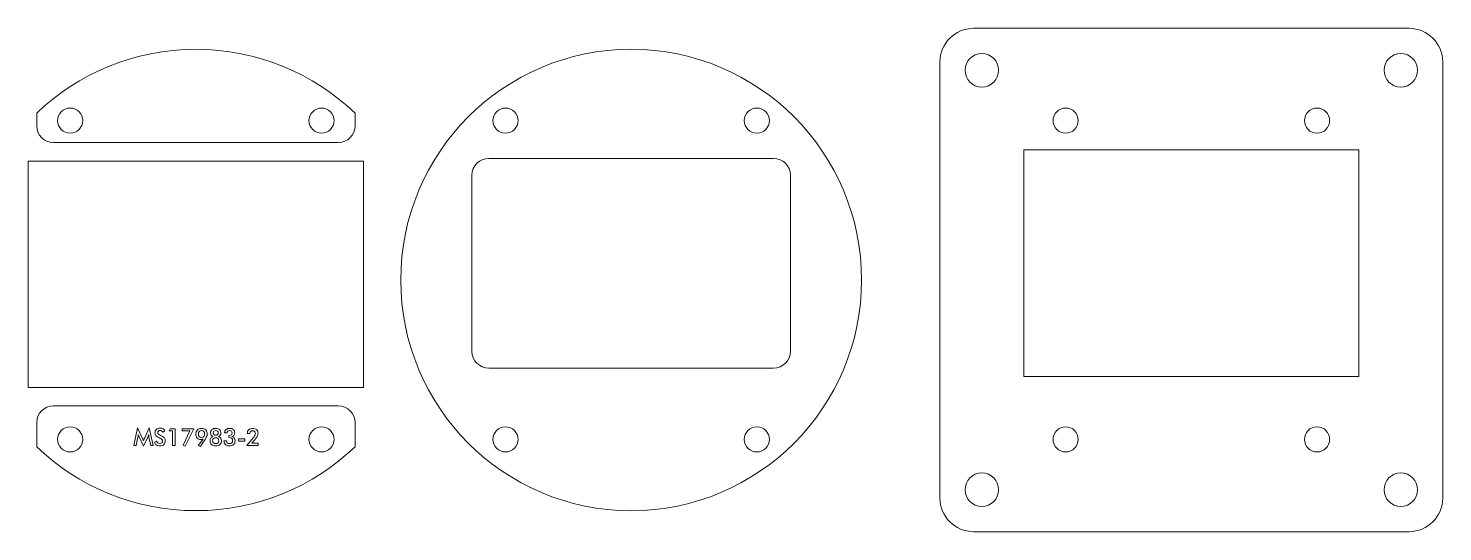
# Model space of a CAD drawing. Header units: millimetres. Extents: x -83 to 86, y -18 to 42.
import ezdxf

# ---------------------------------------------------------------- set-up
doc = ezdxf.new("R2010")
doc.units = ezdxf.units.MM
doc.header["$MEASUREMENT"] = 0
doc.layers.add('Layer 1', color=7, linetype='Continuous')

msp = doc.modelspace()

# ---------------------------------------------------------------- linework, layer by layer
at = {"layer": 'Layer 1', "lineweight": 9}
for points in [[(35.898, 0.9258), (75.898, 0.9258), (75.898, 27.9258), (35.898, 27.9258), (35.898, 0.9258)], [(-82.9, -0.3994), (-42.9, -0.3994), (-42.9, 26.6006), (-82.9, 26.6006), (-82.9, -0.3994)]]:
    msp.add_lwpolyline(points, close=True, dxfattribs=at)
for centre, major_axis in [((-10.9534, 12.4258), (0, 27.5)), ((30.8981, 37.4258), (0, 2)), ((80.8981, 37.4258), (0, 2)), ((-77.9, 31.4258), (0, 1.5)), ((-47.9, 31.4258), (0, 1.5)), ((-25.9534, 31.4258), (0, 1.5)), ((4.0466, 31.4258), (0, 1.5)), ((40.8981, 31.4258), (0, 1.5)), ((70.8981, 31.4258), (0, 1.5)), ((-77.9, -6.5741), (0, 1.5)), ((-47.9, -6.5741), (0, 1.5)), ((-25.9534, -6.5741), (0, 1.5)), ((4.0466, -6.5741), (0, 1.5)), ((40.8981, -6.5741), (0, 1.5)), ((70.8981, -6.5741), (0, 1.5)), ((30.8981, -12.5742), (0, 2)), ((80.8981, -12.5742), (0, 2))]:
    msp.add_ellipse(centre, major_axis=major_axis, ratio=1, dxfattribs=at)
for points, knots in [([(29.8982, 42.4258), (29.8982, 42.4258), (81.898, 42.4258), (81.898, 42.4258), (81.898, 42.4258), (84.0981, 42.4258), (85.8981, 40.6258), (85.8981, 38.4258), (85.8981, 38.4258), (85.8981, 38.4258), (85.8981, -13.5742), (85.8981, -13.5742), (85.8981, -13.5742), (85.8981, -15.7742), (84.0981, -17.5742), (81.898, -17.5742), (81.898, -17.5742), (81.898, -17.5742), (29.8982, -17.5742), (29.8982, -17.5742), (29.8982, -17.5742), (27.6981, -17.5742), (25.8981, -15.7742), (25.8981, -13.5742), (25.8981, -13.5742), (25.8981, -13.5742), (25.8981, 38.4258), (25.8981, 38.4258), (25.8981, 38.4258), (25.8981, 40.6258), (27.6981, 42.4258), (29.8982, 42.4258)], [0, 0, 0, 0, 0.11111111, 0.11111111, 0.11111111, 0.11111111, 0.22222222, 0.22222222, 0.22222222, 0.22222222, 0.33333333, 0.33333333, 0.33333333, 0.33333333, 0.44444444, 0.44444444, 0.44444444, 0.44444444, 0.55555556, 0.55555556, 0.55555556, 0.55555556, 0.66666667, 0.66666667, 0.66666667, 0.66666667, 0.77777778, 0.77777778, 0.77777778, 0.77777778, 1, 1, 1, 1]), ([(-79.9, 28.8054), (-79.9, 28.8054), (-45.9001, 28.8054), (-45.9001, 28.8054), (-45.9001, 28.8054), (-44.8001, 28.8054), (-43.9001, 29.7054), (-43.9001, 30.8054), (-43.9001, 30.8054), (-43.9001, 30.8054), (-43.9001, 32.3063), (-43.9001, 32.3063), (-43.9001, 32.3063), (-48.8375, 37.0264), (-55.53, 39.9258), (-62.9, 39.9258), (-62.9, 39.9258), (-70.2701, 39.9258), (-76.9626, 37.0263), (-81.9001, 32.3061), (-81.9001, 32.3061), (-81.9001, 32.3061), (-81.9001, 30.8054), (-81.9001, 30.8054), (-81.9001, 30.8054), (-81.9001, 29.7054), (-81, 28.8054), (-79.9, 28.8054)], [0, 0, 0, 0, 0.125, 0.125, 0.125, 0.125, 0.25, 0.25, 0.25, 0.25, 0.375, 0.375, 0.375, 0.375, 0.5, 0.5, 0.5, 0.5, 0.625, 0.625, 0.625, 0.625, 0.75, 0.75, 0.75, 0.75, 1, 1, 1, 1]), ([(-27.9534, 26.9258), (-27.9534, 26.9258), (6.0465, 26.9258), (6.0465, 26.9258), (6.0465, 26.9258), (7.1465, 26.9258), (8.0465, 26.0258), (8.0465, 24.9258), (8.0465, 24.9258), (8.0465, 24.9258), (8.0465, 3.9258), (8.0465, 3.9258), (8.0465, 3.9258), (8.0465, 2.8258), (7.1465, 1.9258), (6.0465, 1.9258), (6.0465, 1.9258), (6.0465, 1.9258), (-27.9534, 1.9258), (-27.9534, 1.9258), (-27.9534, 1.9258), (-29.0534, 1.9258), (-29.9535, 2.8258), (-29.9535, 3.9258), (-29.9535, 3.9258), (-29.9535, 3.9258), (-29.9535, 24.9258), (-29.9535, 24.9258), (-29.9535, 24.9258), (-29.9535, 26.0258), (-29.0534, 26.9258), (-27.9534, 26.9258)], [0, 0, 0, 0, 0.11111111, 0.11111111, 0.11111111, 0.11111111, 0.22222222, 0.22222222, 0.22222222, 0.22222222, 0.33333333, 0.33333333, 0.33333333, 0.33333333, 0.44444444, 0.44444444, 0.44444444, 0.44444444, 0.55555556, 0.55555556, 0.55555556, 0.55555556, 0.66666667, 0.66666667, 0.66666667, 0.66666667, 0.77777778, 0.77777778, 0.77777778, 0.77777778, 1, 1, 1, 1]), ([(-79.9, -2.5688), (-79.9, -2.5688), (-45.9001, -2.5688), (-45.9001, -2.5688), (-45.9001, -2.5688), (-44.8001, -2.5688), (-43.9001, -3.4688), (-43.9001, -4.5688), (-43.9001, -4.5688), (-43.9001, -4.5688), (-43.9001, -7.4493), (-43.9001, -7.4493), (-43.9001, -7.4493), (-48.8375, -12.1694), (-55.53, -15.0688), (-62.9, -15.0688), (-62.9, -15.0688), (-70.2701, -15.0688), (-76.9626, -12.1693), (-81.9001, -7.4491), (-81.9001, -7.4491), (-81.9001, -7.4491), (-81.9001, -4.5688), (-81.9001, -4.5688), (-81.9001, -4.5688), (-81.9001, -3.4688), (-81, -2.5688), (-79.9, -2.5688)], [0, 0, 0, 0, 0.125, 0.125, 0.125, 0.125, 0.25, 0.25, 0.25, 0.25, 0.375, 0.375, 0.375, 0.375, 0.5, 0.5, 0.5, 0.5, 0.625, 0.625, 0.625, 0.625, 0.75, 0.75, 0.75, 0.75, 1, 1, 1, 1])]:
    msp.add_open_spline(points, degree=3, knots=knots, dxfattribs=at)
at = {"layer": 'Layer 1', "color": 1, "lineweight": 9}
for points, knots in [([(-68.5044, -6.2995), (-68.5082, -6.2839), (-68.5142, -6.2407), (-68.5221, -6.1701), (-68.5221, -6.1701), (-68.5295, -6.1113), (-68.536, -6.0624), (-68.5412, -6.0238), (-68.5412, -6.0238), (-68.5496, -6.0699), (-68.5611, -6.116), (-68.5761, -6.1616), (-68.5761, -6.1616), (-68.5909, -6.2077), (-68.61, -6.2543), (-68.6328, -6.3023), (-68.6328, -6.3023), (-68.6328, -6.3023), (-69.1542, -7.3775), (-69.1542, -7.3775), (-69.1542, -7.3775), (-69.1542, -7.3775), (-69.6757, -6.2802), (-69.6757, -6.2802), (-69.6757, -6.2802), (-69.6976, -6.235), (-69.7166, -6.1917), (-69.7323, -6.1494), (-69.7323, -6.1494), (-69.7482, -6.1071), (-69.7621, -6.0652), (-69.7737, -6.0238), (-69.7737, -6.0238), (-69.7746, -6.0662), (-69.7779, -6.1104), (-69.784, -6.1569), (-69.784, -6.1569), (-69.79, -6.2035), (-69.7988, -6.252), (-69.8105, -6.3023), (-69.8105, -6.3023), (-69.8105, -6.3023), (-70.0242, -7.2957), (-70.0242, -7.2957), (-70.0242, -7.2957), (-70.0242, -7.2957), (-70.3226, -7.2957), (-70.3226, -7.2957), (-70.3226, -7.2957), (-70.3226, -7.2957), (-69.8514, -5.1932), (-69.8514, -5.1932), (-69.8514, -5.1932), (-69.8514, -5.1932), (-69.263, -6.4664), (-69.263, -6.4664), (-69.263, -6.4664), (-69.2541, -6.4862), (-69.2402, -6.5201), (-69.2216, -6.5666), (-69.2216, -6.5666), (-69.203, -6.6137), (-69.1807, -6.6715), (-69.1542, -6.7402), (-69.1542, -6.7402), (-69.1351, -6.6823), (-69.105, -6.609), (-69.0641, -6.5201), (-69.0641, -6.5201), (-69.0533, -6.4961), (-69.045, -6.4777), (-69.0399, -6.465), (-69.0399, -6.465), (-69.0399, -6.465), (-68.465, -5.1932), (-68.465, -5.1932), (-68.465, -5.1932), (-68.465, -5.1932), (-67.983, -7.2957), (-67.983, -7.2957), (-67.983, -7.2957), (-67.983, -7.2957), (-68.2842, -7.2957), (-68.2842, -7.2957), (-68.2842, -7.2957), (-68.2842, -7.2957), (-68.5044, -6.2995), (-68.5044, -6.2995)], [0, 0, 0, 0, 0.04347826, 0.04347826, 0.04347826, 0.04347826, 0.08695652, 0.08695652, 0.08695652, 0.08695652, 0.13043478, 0.13043478, 0.13043478, 0.13043478, 0.17391304, 0.17391304, 0.17391304, 0.17391304, 0.2173913, 0.2173913, 0.2173913, 0.2173913, 0.26086957, 0.26086957, 0.26086957, 0.26086957, 0.30434783, 0.30434783, 0.30434783, 0.30434783, 0.34782609, 0.34782609, 0.34782609, 0.34782609, 0.39130435, 0.39130435, 0.39130435, 0.39130435, 0.43478261, 0.43478261, 0.43478261, 0.43478261, 0.47826087, 0.47826087, 0.47826087, 0.47826087, 0.52173913, 0.52173913, 0.52173913, 0.52173913, 0.56521739, 0.56521739, 0.56521739, 0.56521739, 0.60869565, 0.60869565, 0.60869565, 0.60869565, 0.65217391, 0.65217391, 0.65217391, 0.65217391, 0.69565217, 0.69565217, 0.69565217, 0.69565217, 0.73913043, 0.73913043, 0.73913043, 0.73913043, 0.7826087, 0.7826087, 0.7826087, 0.7826087, 0.82608696, 0.82608696, 0.82608696, 0.82608696, 0.86956522, 0.86956522, 0.86956522, 0.86956522, 0.91304348, 0.91304348, 0.91304348, 0.91304348, 1, 1, 1, 1]), ([(-67.8384, -6.8917), (-67.8384, -6.8917), (-67.5801, -6.7708), (-67.5801, -6.7708), (-67.5801, -6.7708), (-67.5554, -6.8606), (-67.5103, -6.9293), (-67.4448, -6.9763), (-67.4448, -6.9763), (-67.3797, -7.0238), (-67.2961, -7.0473), (-67.1943, -7.0473), (-67.1943, -7.0473), (-67.0976, -7.0473), (-67.0214, -7.0201), (-66.9642, -6.966), (-66.9642, -6.966), (-66.9075, -6.9119), (-66.8792, -6.8394), (-66.8792, -6.7487), (-66.8792, -6.7487), (-66.8792, -6.6301), (-66.9763, -6.5243), (-67.171, -6.4316), (-67.171, -6.4316), (-67.1984, -6.418), (-67.2194, -6.4076), (-67.2337, -6.4015), (-67.2337, -6.4015), (-67.4536, -6.2929), (-67.6, -6.195), (-67.6729, -6.1071), (-67.6729, -6.1071), (-67.746, -6.0191), (-67.7826, -5.9119), (-67.7826, -5.7854), (-67.7826, -5.7854), (-67.7826, -5.6207), (-67.7274, -5.4876), (-67.6172, -5.3855), (-67.6172, -5.3855), (-67.507, -5.2835), (-67.3621, -5.2327), (-67.1831, -5.2327), (-67.1831, -5.2327), (-67.0362, -5.2327), (-66.9131, -5.2614), (-66.8141, -5.3187), (-66.8141, -5.3187), (-66.7151, -5.3761), (-66.6468, -5.4584), (-66.6086, -5.5657), (-66.6086, -5.5657), (-66.6086, -5.5657), (-66.8615, -5.6983), (-66.8615, -5.6983), (-66.8615, -5.6983), (-66.9014, -5.6348), (-66.9451, -5.5883), (-66.993, -5.5591), (-66.993, -5.5591), (-67.0408, -5.5295), (-67.0957, -5.5149), (-67.1575, -5.5149), (-67.1575, -5.5149), (-67.2445, -5.5149), (-67.3142, -5.5379), (-67.3653, -5.584), (-67.3653, -5.584), (-67.4169, -5.6297), (-67.4424, -5.6913), (-67.4424, -5.7684), (-67.4424, -5.7684), (-67.4424, -5.8898), (-67.3295, -6.0031), (-67.1041, -6.1076), (-67.1041, -6.1076), (-67.0869, -6.116), (-67.0735, -6.1226), (-67.0632, -6.1268), (-67.0632, -6.1268), (-66.8661, -6.219), (-66.7309, -6.3089), (-66.6575, -6.3964), (-66.6575, -6.3964), (-66.584, -6.4843), (-66.5473, -6.5939), (-66.5473, -6.7251), (-66.5473, -6.7251), (-66.5473, -6.9161), (-66.6068, -7.068), (-66.7257, -7.1805), (-66.7257, -7.1805), (-66.8447, -7.2929), (-67.0056, -7.3493), (-67.2082, -7.3493), (-67.2082, -7.3493), (-67.3779, -7.3493), (-67.5168, -7.3098), (-67.6256, -7.2308), (-67.6256, -7.2308), (-67.7339, -7.1518), (-67.8049, -7.0389), (-67.8384, -6.8917)], [0, 0, 0, 0, 0.03703704, 0.03703704, 0.03703704, 0.03703704, 0.07407407, 0.07407407, 0.07407407, 0.07407407, 0.11111111, 0.11111111, 0.11111111, 0.11111111, 0.14814815, 0.14814815, 0.14814815, 0.14814815, 0.18518519, 0.18518519, 0.18518519, 0.18518519, 0.22222222, 0.22222222, 0.22222222, 0.22222222, 0.25925926, 0.25925926, 0.25925926, 0.25925926, 0.2962963, 0.2962963, 0.2962963, 0.2962963, 0.33333333, 0.33333333, 0.33333333, 0.33333333, 0.37037037, 0.37037037, 0.37037037, 0.37037037, 0.40740741, 0.40740741, 0.40740741, 0.40740741, 0.44444444, 0.44444444, 0.44444444, 0.44444444, 0.48148148, 0.48148148, 0.48148148, 0.48148148, 0.51851852, 0.51851852, 0.51851852, 0.51851852, 0.55555556, 0.55555556, 0.55555556, 0.55555556, 0.59259259, 0.59259259, 0.59259259, 0.59259259, 0.62962963, 0.62962963, 0.62962963, 0.62962963, 0.66666667, 0.66666667, 0.66666667, 0.66666667, 0.7037037, 0.7037037, 0.7037037, 0.7037037, 0.74074074, 0.74074074, 0.74074074, 0.74074074, 0.77777778, 0.77777778, 0.77777778, 0.77777778, 0.81481481, 0.81481481, 0.81481481, 0.81481481, 0.85185185, 0.85185185, 0.85185185, 0.85185185, 0.88888889, 0.88888889, 0.88888889, 0.88888889, 0.92592593, 0.92592593, 0.92592593, 0.92592593, 1, 1, 1, 1]), ([(-65.6861, -7.2957), (-65.6861, -7.2957), (-65.6861, -5.5572), (-65.6861, -5.5572), (-65.6861, -5.5572), (-65.6861, -5.5572), (-66.0988, -5.5572), (-66.0988, -5.5572), (-66.0988, -5.5572), (-66.0988, -5.5572), (-65.9733, -5.2976), (-65.9733, -5.2976), (-65.9733, -5.2976), (-65.9733, -5.2976), (-65.3905, -5.2976), (-65.3905, -5.2976), (-65.3905, -5.2976), (-65.3905, -5.2976), (-65.3905, -7.2957), (-65.3905, -7.2957), (-65.3905, -7.2957), (-65.3905, -7.2957), (-65.6861, -7.2957), (-65.6861, -7.2957)], [0, 0, 0, 0, 0.14285714, 0.14285714, 0.14285714, 0.14285714, 0.28571429, 0.28571429, 0.28571429, 0.28571429, 0.42857143, 0.42857143, 0.42857143, 0.42857143, 0.57142857, 0.57142857, 0.57142857, 0.57142857, 0.71428571, 0.71428571, 0.71428571, 0.71428571, 1, 1, 1, 1]), ([(-64.4266, -7.2529), (-64.4266, -7.2529), (-63.6118, -5.5572), (-63.6118, -5.5572), (-63.6118, -5.5572), (-63.6118, -5.5572), (-64.5344, -5.5572), (-64.5344, -5.5572), (-64.5344, -5.5572), (-64.5344, -5.5572), (-64.5344, -5.2976), (-64.5344, -5.2976), (-64.5344, -5.2976), (-64.5344, -5.2976), (-63.1596, -5.2976), (-63.1596, -5.2976), (-63.1596, -5.2976), (-63.1596, -5.2976), (-64.164, -7.3719), (-64.164, -7.3719), (-64.164, -7.3719), (-64.164, -7.3719), (-64.4266, -7.2529), (-64.4266, -7.2529)], [0, 0, 0, 0, 0.14285714, 0.14285714, 0.14285714, 0.14285714, 0.28571429, 0.28571429, 0.28571429, 0.28571429, 0.42857143, 0.42857143, 0.42857143, 0.42857143, 0.57142857, 0.57142857, 0.57142857, 0.57142857, 0.71428571, 0.71428571, 0.71428571, 0.71428571, 1, 1, 1, 1]), ([(-62.0396, -6.5365), (-62.0814, -6.5577), (-62.1236, -6.5732), (-62.1668, -6.5836), (-62.1668, -6.5836), (-62.2101, -6.5934), (-62.2538, -6.5986), (-62.2979, -6.5986), (-62.2979, -6.5986), (-62.4769, -6.5986), (-62.6237, -6.5379), (-62.7385, -6.4166), (-62.7385, -6.4166), (-62.8538, -6.2957), (-62.9115, -6.14), (-62.9115, -5.9495), (-62.9115, -5.9495), (-62.9115, -5.7421), (-62.8468, -5.5751), (-62.7176, -5.4481), (-62.7176, -5.4481), (-62.5884, -5.3216), (-62.4174, -5.2581), (-62.205, -5.2581), (-62.205, -5.2581), (-62.0074, -5.2581), (-61.8481, -5.3197), (-61.7267, -5.4434), (-61.7267, -5.4434), (-61.6054, -5.5671), (-61.545, -5.7294), (-61.545, -5.9302), (-61.545, -5.9302), (-61.545, -6.1461), (-61.691, -6.4608), (-61.9823, -6.8743), (-61.9823, -6.8743), (-61.9823, -6.8743), (-62.0167, -6.9236), (-62.0167, -6.9236), (-62.0167, -6.9236), (-62.0167, -6.9236), (-62.3676, -7.4227), (-62.3676, -7.4227), (-62.3676, -7.4227), (-62.3676, -7.4227), (-62.6131, -7.2957), (-62.6131, -7.2957), (-62.6131, -7.2957), (-62.6131, -7.2957), (-62.0396, -6.5365), (-62.0396, -6.5365)], [0, 0, 0, 0, 0.07142857, 0.07142857, 0.07142857, 0.07142857, 0.14285714, 0.14285714, 0.14285714, 0.14285714, 0.21428571, 0.21428571, 0.21428571, 0.21428571, 0.28571429, 0.28571429, 0.28571429, 0.28571429, 0.35714286, 0.35714286, 0.35714286, 0.35714286, 0.42857143, 0.42857143, 0.42857143, 0.42857143, 0.5, 0.5, 0.5, 0.5, 0.57142857, 0.57142857, 0.57142857, 0.57142857, 0.64285714, 0.64285714, 0.64285714, 0.64285714, 0.71428571, 0.71428571, 0.71428571, 0.71428571, 0.78571429, 0.78571429, 0.78571429, 0.78571429, 0.85714286, 0.85714286, 0.85714286, 0.85714286, 1, 1, 1, 1]), ([(-61.8573, -5.9269), (-61.8573, -5.8065), (-61.8899, -5.7096), (-61.9554, -5.6362), (-61.9554, -5.6362), (-62.0205, -5.5629), (-62.1065, -5.5262), (-62.2124, -5.5262), (-62.2124, -5.5262), (-62.3314, -5.5262), (-62.4253, -5.5619), (-62.4936, -5.6334), (-62.4936, -5.6334), (-62.562, -5.7054), (-62.5964, -5.8032), (-62.5964, -5.9269), (-62.5964, -5.9269), (-62.5964, -6.0539), (-62.5629, -6.1532), (-62.4955, -6.2251), (-62.4955, -6.2251), (-62.4286, -6.2971), (-62.3361, -6.3333), (-62.218, -6.3333), (-62.218, -6.3333), (-62.112, -6.3333), (-62.0251, -6.2952), (-61.9581, -6.2195), (-61.9581, -6.2195), (-61.8907, -6.1438), (-61.8573, -6.0464), (-61.8573, -5.9269)], [0, 0, 0, 0, 0.11111111, 0.11111111, 0.11111111, 0.11111111, 0.22222222, 0.22222222, 0.22222222, 0.22222222, 0.33333333, 0.33333333, 0.33333333, 0.33333333, 0.44444444, 0.44444444, 0.44444444, 0.44444444, 0.55555556, 0.55555556, 0.55555556, 0.55555556, 0.66666667, 0.66666667, 0.66666667, 0.66666667, 0.77777778, 0.77777778, 0.77777778, 0.77777778, 1, 1, 1, 1]), ([(-60.8586, -6.2294), (-60.9576, -6.1861), (-61.0305, -6.1297), (-61.0765, -6.06), (-61.0765, -6.06), (-61.123, -5.9904), (-61.1462, -5.9029), (-61.1462, -5.7981), (-61.1462, -5.7981), (-61.1462, -5.6367), (-61.09, -5.506), (-60.9775, -5.4067), (-60.9775, -5.4067), (-60.8646, -5.3075), (-60.7159, -5.2581), (-60.5304, -5.2581), (-60.5304, -5.2581), (-60.3408, -5.2581), (-60.1902, -5.3084), (-60.0782, -5.4091), (-60.0782, -5.4091), (-59.9666, -5.5097), (-59.9109, -5.6438), (-59.9109, -5.8122), (-59.9109, -5.8122), (-59.9109, -5.9114), (-59.935, -5.9965), (-59.9838, -6.0676), (-59.9838, -6.0676), (-60.0326, -6.1386), (-60.1043, -6.1927), (-60.1985, -6.2294), (-60.1985, -6.2294), (-60.0875, -6.2661), (-60.001, -6.331), (-59.9383, -6.4246), (-59.9383, -6.4246), (-59.8755, -6.5177), (-59.844, -6.6278), (-59.844, -6.7543), (-59.844, -6.7543), (-59.844, -6.9396), (-59.9044, -7.0854), (-60.0257, -7.1908), (-60.0257, -7.1908), (-60.1469, -7.2966), (-60.3152, -7.3493), (-60.5304, -7.3493), (-60.5304, -7.3493), (-60.7424, -7.3493), (-60.9088, -7.2966), (-61.0305, -7.1908), (-61.0305, -7.1908), (-61.1522, -7.0854), (-61.2132, -6.9415), (-61.2132, -6.76), (-61.2132, -6.76), (-61.2132, -6.6278), (-61.182, -6.5154), (-61.1202, -6.4232), (-61.1202, -6.4232), (-61.0584, -6.331), (-60.971, -6.2661), (-60.8586, -6.2294)], [0, 0, 0, 0, 0.05882353, 0.05882353, 0.05882353, 0.05882353, 0.11764706, 0.11764706, 0.11764706, 0.11764706, 0.17647059, 0.17647059, 0.17647059, 0.17647059, 0.23529412, 0.23529412, 0.23529412, 0.23529412, 0.29411765, 0.29411765, 0.29411765, 0.29411765, 0.35294118, 0.35294118, 0.35294118, 0.35294118, 0.41176471, 0.41176471, 0.41176471, 0.41176471, 0.47058824, 0.47058824, 0.47058824, 0.47058824, 0.52941176, 0.52941176, 0.52941176, 0.52941176, 0.58823529, 0.58823529, 0.58823529, 0.58823529, 0.64705882, 0.64705882, 0.64705882, 0.64705882, 0.70588235, 0.70588235, 0.70588235, 0.70588235, 0.76470588, 0.76470588, 0.76470588, 0.76470588, 0.82352941, 0.82352941, 0.82352941, 0.82352941, 0.88235294, 0.88235294, 0.88235294, 0.88235294, 1, 1, 1, 1]), ([(-60.5304, -7.0812), (-60.4137, -7.0812), (-60.3217, -7.0502), (-60.2557, -6.9881), (-60.2557, -6.9881), (-60.1892, -6.926), (-60.1562, -6.8404), (-60.1562, -6.7313), (-60.1562, -6.7313), (-60.1562, -6.6212), (-60.1892, -6.5346), (-60.2557, -6.4721), (-60.2557, -6.4721), (-60.3217, -6.4095), (-60.4137, -6.3785), (-60.5304, -6.3785), (-60.5304, -6.3785), (-60.6447, -6.3785), (-60.7354, -6.41), (-60.8014, -6.4735), (-60.8014, -6.4735), (-60.8679, -6.537), (-60.9009, -6.6226), (-60.9009, -6.7313), (-60.9009, -6.7313), (-60.9009, -6.8404), (-60.8683, -6.926), (-60.8027, -6.9881), (-60.8027, -6.9881), (-60.7377, -7.0502), (-60.6466, -7.0812), (-60.5304, -7.0812)], [0, 0, 0, 0, 0.11111111, 0.11111111, 0.11111111, 0.11111111, 0.22222222, 0.22222222, 0.22222222, 0.22222222, 0.33333333, 0.33333333, 0.33333333, 0.33333333, 0.44444444, 0.44444444, 0.44444444, 0.44444444, 0.55555556, 0.55555556, 0.55555556, 0.55555556, 0.66666667, 0.66666667, 0.66666667, 0.66666667, 0.77777778, 0.77777778, 0.77777778, 0.77777778, 1, 1, 1, 1]), ([(-60.5239, -5.5234), (-60.6183, -5.5234), (-60.6922, -5.5483), (-60.7465, -5.5986), (-60.7465, -5.5986), (-60.8009, -5.6485), (-60.8283, -5.7167), (-60.8283, -5.8032), (-60.8283, -5.8032), (-60.8283, -5.8879), (-60.8019, -5.9542), (-60.7489, -6.0022), (-60.7489, -6.0022), (-60.6958, -6.0497), (-60.6229, -6.0737), (-60.5304, -6.0737), (-60.5304, -6.0737), (-60.4356, -6.0737), (-60.3613, -6.0502), (-60.3083, -6.0027), (-60.3083, -6.0027), (-60.2552, -5.9552), (-60.2288, -5.8888), (-60.2288, -5.8032), (-60.2288, -5.8032), (-60.2288, -5.7162), (-60.2552, -5.6475), (-60.3078, -5.5977), (-60.3078, -5.5977), (-60.3603, -5.5483), (-60.4323, -5.5234), (-60.5239, -5.5234)], [0, 0, 0, 0, 0.11111111, 0.11111111, 0.11111111, 0.11111111, 0.22222222, 0.22222222, 0.22222222, 0.22222222, 0.33333333, 0.33333333, 0.33333333, 0.33333333, 0.44444444, 0.44444444, 0.44444444, 0.44444444, 0.55555556, 0.55555556, 0.55555556, 0.55555556, 0.66666667, 0.66666667, 0.66666667, 0.66666667, 0.77777778, 0.77777778, 0.77777778, 0.77777778, 1, 1, 1, 1]), ([(-59.5567, -6.7567), (-59.5567, -6.7567), (-59.2472, -6.7567), (-59.2472, -6.7567), (-59.2472, -6.7567), (-59.2472, -6.7567), (-59.2472, -6.7731), (-59.2472, -6.7731), (-59.2472, -6.7731), (-59.2472, -6.8663), (-59.216, -6.9401), (-59.1533, -6.9956), (-59.1533, -6.9956), (-59.0906, -7.0506), (-59.0055, -7.0784), (-58.8982, -7.0784), (-58.8982, -7.0784), (-58.7773, -7.0784), (-58.6839, -7.0478), (-58.6183, -6.9867), (-58.6183, -6.9867), (-58.5523, -6.9255), (-58.5193, -6.8376), (-58.5193, -6.7228), (-58.5193, -6.7228), (-58.5193, -6.6024), (-58.5533, -6.5116), (-58.6207, -6.4505), (-58.6207, -6.4505), (-58.6885, -6.3893), (-58.7899, -6.3587), (-58.9242, -6.3587), (-58.9242, -6.3587), (-58.9307, -6.3587), (-58.9405, -6.3592), (-58.9539, -6.3601), (-58.9539, -6.3601), (-58.9678, -6.3611), (-58.9781, -6.3616), (-58.9855, -6.3616), (-58.9855, -6.3616), (-58.9855, -6.3616), (-58.9855, -6.0963), (-58.9855, -6.0963), (-58.9855, -6.0963), (-58.979, -6.0963), (-58.9692, -6.0967), (-58.9563, -6.0977), (-58.9563, -6.0977), (-58.9427, -6.0986), (-58.933, -6.0991), (-58.9269, -6.0991), (-58.9269, -6.0991), (-58.8085, -6.0991), (-58.7196, -6.0742), (-58.6597, -6.0238), (-58.6597, -6.0238), (-58.5998, -5.974), (-58.5695, -5.9001), (-58.5695, -5.8028), (-58.5695, -5.8028), (-58.5695, -5.7167), (-58.5965, -5.648), (-58.6509, -5.5972), (-58.6509, -5.5972), (-58.7048, -5.5459), (-58.7773, -5.5205), (-58.8679, -5.5205), (-58.8679, -5.5205), (-58.9656, -5.5205), (-59.0413, -5.5441), (-59.0966, -5.5916), (-59.0966, -5.5916), (-59.1514, -5.6391), (-59.1803, -5.7059), (-59.183, -5.7915), (-59.183, -5.7915), (-59.183, -5.7915), (-59.4754, -5.7915), (-59.4754, -5.7915), (-59.4754, -5.7915), (-59.4661, -5.6198), (-59.4084, -5.4876), (-59.302, -5.3959), (-59.302, -5.3959), (-59.1961, -5.3042), (-59.0483, -5.2581), (-58.8595, -5.2581), (-58.8595, -5.2581), (-58.6769, -5.2581), (-58.5324, -5.306), (-58.4255, -5.4025), (-58.4255, -5.4025), (-58.319, -5.4989), (-58.2656, -5.6292), (-58.2656, -5.7938), (-58.2656, -5.7938), (-58.2656, -5.9175), (-58.2958, -6.0196), (-58.3562, -6.0986), (-58.3562, -6.0986), (-58.4167, -6.1781), (-58.5003, -6.2261), (-58.6077, -6.2425), (-58.6077, -6.2425), (-58.4817, -6.2656), (-58.3855, -6.3216), (-58.3195, -6.4109), (-58.3195, -6.4109), (-58.2539, -6.4998), (-58.2209, -6.6179), (-58.2209, -6.7651), (-58.2209, -6.7651), (-58.2209, -6.9443), (-58.2828, -7.0864), (-58.4069, -7.1917), (-58.4069, -7.1917), (-58.5305, -7.2966), (-58.6983, -7.3493), (-58.9097, -7.3493), (-58.9097, -7.3493), (-59.1012, -7.3493), (-59.2561, -7.2957), (-59.3732, -7.1889), (-59.3732, -7.1889), (-59.4898, -7.0817), (-59.5511, -6.9378), (-59.5567, -6.7567)], [0, 0, 0, 0, 0.03030303, 0.03030303, 0.03030303, 0.03030303, 0.06060606, 0.06060606, 0.06060606, 0.06060606, 0.09090909, 0.09090909, 0.09090909, 0.09090909, 0.12121212, 0.12121212, 0.12121212, 0.12121212, 0.15151515, 0.15151515, 0.15151515, 0.15151515, 0.18181818, 0.18181818, 0.18181818, 0.18181818, 0.21212121, 0.21212121, 0.21212121, 0.21212121, 0.24242424, 0.24242424, 0.24242424, 0.24242424, 0.27272727, 0.27272727, 0.27272727, 0.27272727, 0.3030303, 0.3030303, 0.3030303, 0.3030303, 0.33333333, 0.33333333, 0.33333333, 0.33333333, 0.36363636, 0.36363636, 0.36363636, 0.36363636, 0.39393939, 0.39393939, 0.39393939, 0.39393939, 0.42424242, 0.42424242, 0.42424242, 0.42424242, 0.45454545, 0.45454545, 0.45454545, 0.45454545, 0.48484848, 0.48484848, 0.48484848, 0.48484848, 0.51515152, 0.51515152, 0.51515152, 0.51515152, 0.54545455, 0.54545455, 0.54545455, 0.54545455, 0.57575758, 0.57575758, 0.57575758, 0.57575758, 0.60606061, 0.60606061, 0.60606061, 0.60606061, 0.63636364, 0.63636364, 0.63636364, 0.63636364, 0.66666667, 0.66666667, 0.66666667, 0.66666667, 0.6969697, 0.6969697, 0.6969697, 0.6969697, 0.72727273, 0.72727273, 0.72727273, 0.72727273, 0.75757576, 0.75757576, 0.75757576, 0.75757576, 0.78787879, 0.78787879, 0.78787879, 0.78787879, 0.81818182, 0.81818182, 0.81818182, 0.81818182, 0.84848485, 0.84848485, 0.84848485, 0.84848485, 0.87878788, 0.87878788, 0.87878788, 0.87878788, 0.90909091, 0.90909091, 0.90909091, 0.90909091, 0.93939394, 0.93939394, 0.93939394, 0.93939394, 1, 1, 1, 1]), ([(-57.7999, -6.5083), (-57.7999, -6.5083), (-57.0721, -6.5083), (-57.0721, -6.5083), (-57.0721, -6.5083), (-57.0721, -6.5083), (-57.0721, -6.7849), (-57.0721, -6.7849), (-57.0721, -6.7849), (-57.0721, -6.7849), (-57.7999, -6.7849), (-57.7999, -6.7849), (-57.7999, -6.7849), (-57.7999, -6.7849), (-57.7999, -6.5083), (-57.7999, -6.5083)], [0, 0, 0, 0, 0.2, 0.2, 0.2, 0.2, 0.4, 0.4, 0.4, 0.4, 0.6, 0.6, 0.6, 0.6, 1, 1, 1, 1]), ([(-55.4775, -7.0332), (-55.4775, -7.0332), (-55.4775, -7.2957), (-55.4775, -7.2957), (-55.4775, -7.2957), (-55.4775, -7.2957), (-56.8132, -7.2957), (-56.8132, -7.2957), (-56.8132, -7.2957), (-56.8132, -7.2957), (-56.0678, -6.3931), (-56.0678, -6.3931), (-56.0678, -6.3931), (-55.9753, -6.2802), (-55.9079, -6.1809), (-55.8651, -6.0953), (-55.8651, -6.0953), (-55.8223, -6.0102), (-55.801, -5.9326), (-55.801, -5.8625), (-55.801, -5.8625), (-55.801, -5.7628), (-55.8302, -5.6838), (-55.8888, -5.6264), (-55.8888, -5.6264), (-55.9473, -5.569), (-56.0277, -5.5403), (-56.1291, -5.5403), (-56.1291, -5.5403), (-56.2201, -5.5403), (-56.295, -5.569), (-56.354, -5.6264), (-56.354, -5.6264), (-56.413, -5.6842), (-56.446, -5.7595), (-56.4535, -5.8536), (-56.4535, -5.8536), (-56.4535, -5.8536), (-56.7658, -5.8536), (-56.7658, -5.8536), (-56.7658, -5.8536), (-56.7658, -5.6725), (-56.7059, -5.5281), (-56.5859, -5.4199), (-56.5859, -5.4199), (-56.4661, -5.3122), (-56.3052, -5.2581), (-56.1025, -5.2581), (-56.1025, -5.2581), (-55.9101, -5.2581), (-55.7582, -5.3079), (-55.6471, -5.4081), (-55.6471, -5.4081), (-55.5361, -5.5083), (-55.4802, -5.6447), (-55.4802, -5.8173), (-55.4802, -5.8173), (-55.4802, -5.9401), (-55.5123, -6.0643), (-55.576, -6.1899), (-55.576, -6.1899), (-55.6401, -6.315), (-55.7754, -6.497), (-55.9822, -6.736), (-55.9822, -6.736), (-55.9822, -6.736), (-56.2355, -7.0332), (-56.2355, -7.0332), (-56.2355, -7.0332), (-56.2355, -7.0332), (-55.4775, -7.0332), (-55.4775, -7.0332)], [0, 0, 0, 0, 0.05263158, 0.05263158, 0.05263158, 0.05263158, 0.10526316, 0.10526316, 0.10526316, 0.10526316, 0.15789474, 0.15789474, 0.15789474, 0.15789474, 0.21052632, 0.21052632, 0.21052632, 0.21052632, 0.26315789, 0.26315789, 0.26315789, 0.26315789, 0.31578947, 0.31578947, 0.31578947, 0.31578947, 0.36842105, 0.36842105, 0.36842105, 0.36842105, 0.42105263, 0.42105263, 0.42105263, 0.42105263, 0.47368421, 0.47368421, 0.47368421, 0.47368421, 0.52631579, 0.52631579, 0.52631579, 0.52631579, 0.57894737, 0.57894737, 0.57894737, 0.57894737, 0.63157895, 0.63157895, 0.63157895, 0.63157895, 0.68421053, 0.68421053, 0.68421053, 0.68421053, 0.73684211, 0.73684211, 0.73684211, 0.73684211, 0.78947368, 0.78947368, 0.78947368, 0.78947368, 0.84210526, 0.84210526, 0.84210526, 0.84210526, 0.89473684, 0.89473684, 0.89473684, 0.89473684, 1, 1, 1, 1])]:
    msp.add_open_spline(points, degree=3, knots=knots, dxfattribs=at)

doc.saveas('drawing.dxf')
